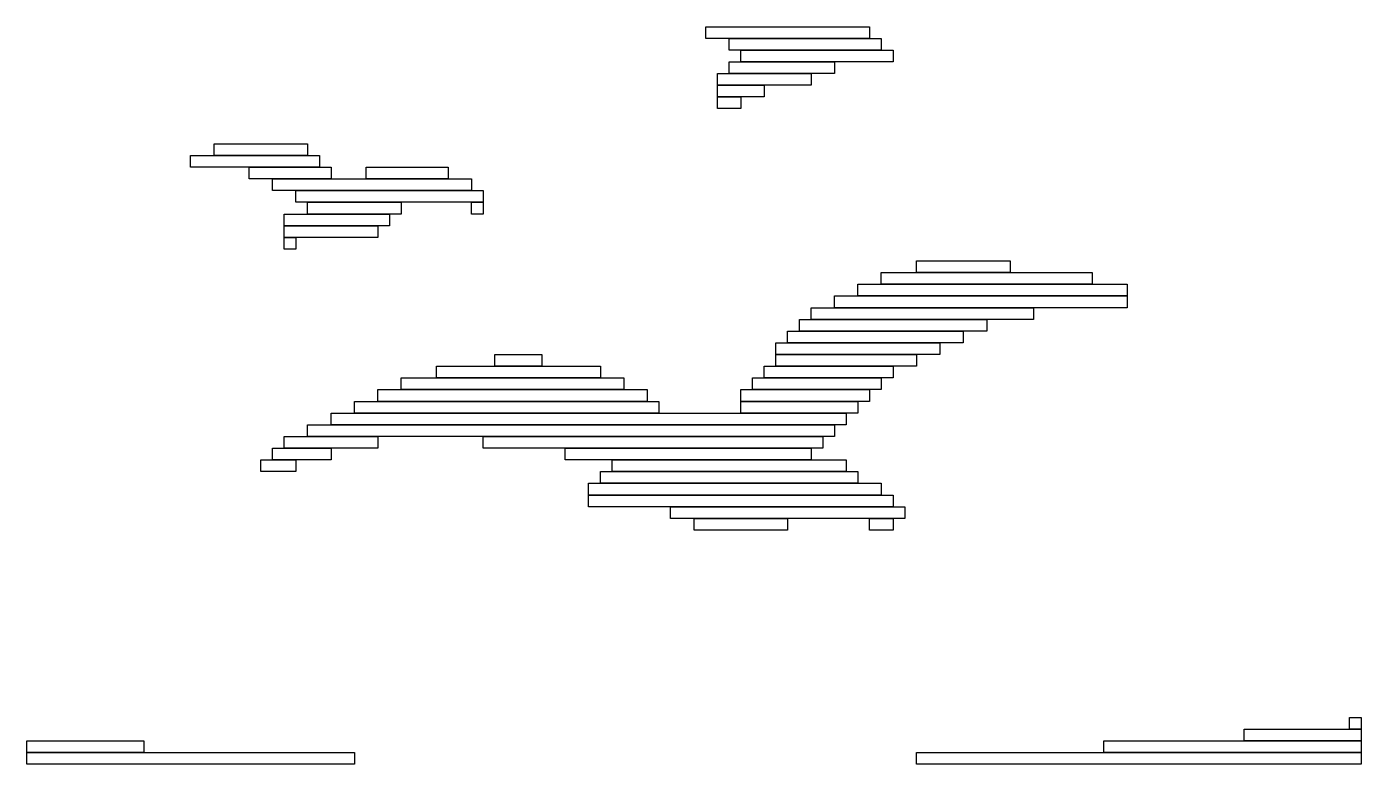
# Model space of a CAD drawing. Extents: x 455 to 569, y 481 to 544.
import ezdxf

# ---------------------------------------------------------------- set-up
doc = ezdxf.new("R2010")
doc.units = 0

msp = doc.modelspace()

# ---------------------------------------------------------------- linework, layer by layer
for p, q in [((513, 544), (527, 544)), ((513, 543), (513, 544)), ((527, 544), (527, 543)), ((527, 543), (513, 543)), ((515, 543), (528, 543)), ((515, 542), (515, 543)), ((528, 543), (528, 542)), ((528, 542), (515, 542)), ((516, 542), (529, 542)), ((516, 541), (516, 542)), ((529, 542), (529, 541)), ((515, 541), (524, 541)), ((515, 540), (515, 541)), ((529, 541), (516, 541)), ((524, 541), (524, 540)), ((514, 540), (522, 540)), ((514, 539), (514, 540)), ((524, 540), (515, 540)), ((522, 540), (522, 539)), ((522, 539), (514, 539)), ((514, 539), (518, 539)), ((514, 538), (514, 539)), ((518, 539), (518, 538)), ((518, 538), (514, 538)), ((514, 538), (516, 538)), ((514, 537), (514, 538)), ((516, 537), (514, 537)), ((516, 538), (516, 537)), ((471, 534), (479, 534)), ((471, 533), (471, 534)), ((479, 534), (479, 533)), ((469, 533), (480, 533)), ((469, 532), (469, 533)), ((479, 533), (471, 533)), ((480, 533), (480, 532)), ((480, 532), (469, 532)), ((474, 532), (481, 532)), ((474, 531), (474, 532)), ((481, 532), (481, 531)), ((484, 532), (491, 532)), ((484, 531), (484, 532)), ((491, 532), (491, 531)), ((481, 531), (474, 531)), ((476, 531), (493, 531)), ((476, 530), (476, 531)), ((491, 531), (484, 531)), ((493, 531), (493, 530)), ((493, 530), (476, 530)), ((478, 530), (494, 530)), ((478, 529), (478, 530)), ((494, 529), (478, 529)), ((479, 529), (487, 529)), ((479, 528), (479, 529)), ((487, 529), (487, 528)), ((493, 529), (494, 529)), ((493, 528), (493, 529)), ((494, 530), (494, 529)), ((494, 529), (494, 528)), ((477, 528), (486, 528)), ((477, 527), (477, 528)), ((487, 528), (479, 528)), ((486, 528), (486, 527)), ((494, 528), (493, 528)), ((486, 527), (477, 527)), ((477, 527), (485, 527)), ((477, 526), (477, 527)), ((485, 527), (485, 526)), ((485, 526), (477, 526)), ((477, 526), (478, 526)), ((477, 525), (477, 526)), ((478, 526), (478, 525)), ((478, 525), (477, 525)), ((531, 524), (539, 524)), ((531, 523), (531, 524)), ((539, 524), (539, 523)), ((528, 523), (546, 523)), ((528, 522), (528, 523)), ((539, 523), (531, 523)), ((546, 523), (546, 522)), ((524, 521), (549, 521)), ((524, 520), (524, 521)), ((526, 522), (549, 522)), ((526, 521), (526, 522)), ((549, 521), (526, 521)), ((546, 522), (528, 522)), ((549, 522), (549, 521)), ((549, 521), (549, 520)), ((522, 520), (541, 520)), ((522, 519), (522, 520)), ((549, 520), (524, 520)), ((541, 520), (541, 519)), ((521, 519), (537, 519)), ((521, 518), (521, 519)), ((541, 519), (522, 519)), ((537, 519), (537, 518)), ((520, 518), (535, 518)), ((520, 517), (520, 518)), ((537, 518), (521, 518)), ((535, 518), (535, 517)), ((519, 517), (533, 517)), ((519, 516), (519, 517)), ((535, 517), (520, 517)), ((533, 517), (533, 516)), ((495, 516), (499, 516)), ((495, 515), (495, 516)), ((499, 516), (499, 515)), ((533, 516), (519, 516)), ((519, 516), (531, 516)), ((519, 515), (519, 516)), ((531, 516), (531, 515)), ((490, 515), (504, 515)), ((490, 514), (490, 515)), ((499, 515), (495, 515)), ((504, 515), (504, 514)), ((518, 515), (529, 515)), ((518, 514), (518, 515)), ((531, 515), (519, 515)), ((529, 515), (529, 514)), ((485, 513), (508, 513)), ((485, 512), (485, 513)), ((487, 514), (506, 514)), ((487, 513), (487, 514)), ((506, 513), (487, 513)), ((504, 514), (490, 514)), ((506, 514), (506, 513)), ((508, 513), (508, 512)), ((516, 513), (527, 513)), ((516, 512), (516, 513)), ((517, 514), (528, 514)), ((517, 513), (517, 514)), ((528, 513), (517, 513)), ((529, 514), (518, 514)), ((527, 513), (527, 512)), ((528, 514), (528, 513)), ((483, 512), (509, 512)), ((483, 511), (483, 512)), ((508, 512), (485, 512)), ((509, 512), (509, 511)), ((527, 512), (516, 512)), ((516, 512), (526, 512)), ((516, 511), (516, 512)), ((526, 512), (526, 511)), ((481, 511), (525, 511)), ((481, 510), (481, 511)), ((509, 511), (483, 511)), ((526, 511), (516, 511)), ((525, 511), (525, 510)), ((479, 510), (524, 510)), ((479, 509), (479, 510)), ((525, 510), (481, 510)), ((524, 510), (524, 509)), ((477, 509), (485, 509)), ((477, 508), (477, 509)), ((524, 509), (479, 509)), ((485, 509), (485, 508)), ((494, 509), (523, 509)), ((494, 508), (494, 509)), ((523, 509), (523, 508)), ((476, 508), (481, 508)), ((476, 507), (476, 508)), ((485, 508), (477, 508)), ((481, 508), (481, 507)), ((523, 508), (494, 508)), ((501, 508), (522, 508)), ((501, 507), (501, 508)), ((522, 508), (522, 507)), ((475, 507), (478, 507)), ((475, 506), (475, 507)), ((481, 507), (476, 507)), ((478, 507), (478, 506)), ((522, 507), (501, 507)), ((505, 507), (525, 507)), ((505, 506), (505, 507)), ((525, 507), (525, 506)), ((478, 506), (475, 506)), ((504, 506), (526, 506)), ((504, 505), (504, 506)), ((525, 506), (505, 506)), ((526, 506), (526, 505)), ((503, 505), (528, 505)), ((503, 504), (503, 505)), ((528, 504), (503, 504)), ((503, 504), (529, 504)), ((503, 503), (503, 504)), ((526, 505), (504, 505)), ((528, 505), (528, 504)), ((529, 504), (529, 503)), ((529, 503), (503, 503)), ((510, 503), (530, 503)), ((510, 502), (510, 503)), ((530, 503), (530, 502)), ((530, 502), (510, 502)), ((512, 502), (520, 502)), ((512, 501), (512, 502)), ((520, 502), (520, 501)), ((527, 502), (529, 502)), ((527, 501), (527, 502)), ((529, 502), (529, 501)), ((520, 501), (512, 501)), ((529, 501), (527, 501)), ((568, 485), (569, 485)), ((568, 484), (568, 485)), ((569, 485), (569, 484)), ((559, 484), (569, 484)), ((559, 483), (559, 484)), ((569, 484), (568, 484)), ((569, 484), (569, 483)), ((455, 483), (465, 483)), ((455, 482), (455, 483)), ((465, 483), (465, 482)), ((547, 483), (569, 483)), ((547, 482), (547, 483)), ((569, 483), (559, 483)), ((569, 483), (569, 482)), ((465, 482), (455, 482)), ((455, 482), (483, 482)), ((455, 481), (455, 482)), ((483, 482), (483, 481)), ((531, 482), (569, 482)), ((531, 481), (531, 482)), ((569, 482), (547, 482)), ((569, 482), (569, 481)), ((483, 481), (455, 481)), ((569, 481), (531, 481))]:
    msp.add_line(p, q)

doc.saveas('drawing.dxf')
